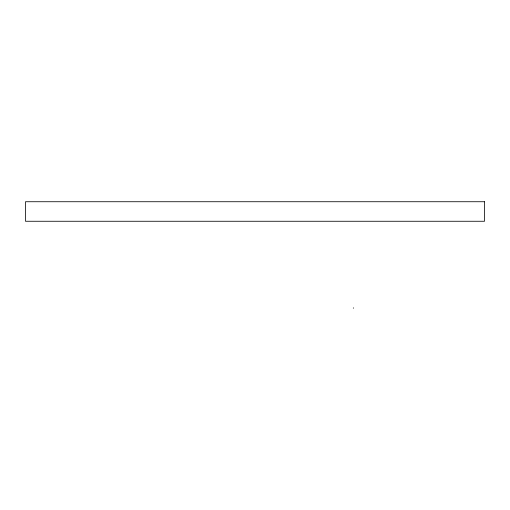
<?xml version="1.0" encoding="UTF-8"?>
<svg xmlns="http://www.w3.org/2000/svg" width="510" height="510" viewBox="0 0 510 510"><rect width="100%" height="100%" fill="white"/><g stroke="black" fill="none" stroke-linecap="round" stroke-linejoin="round"><path stroke-width="0.76" d="M353.315 308.269L353.443 307.791M484.5 201.73L25.5 201.73L25.5 221.263L484.5 221.263L484.5 201.73"/></g></svg>
